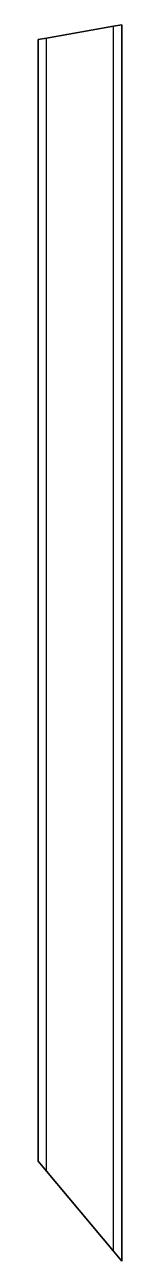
# Model space of a CAD drawing. Header units: inches. Extents: x 0 to 30, y 0 to 442.
import ezdxf

# ---------------------------------------------------------------- set-up
doc = ezdxf.new("R2010")
doc.units = ezdxf.units.IN
doc.header["$MEASUREMENT"] = 0
doc.layers.add('SIMUMAK Visible (ISO)', color=7, linetype='Continuous', lineweight=35)
doc.layers.add('SIMUMAK Visible Narrow (ISO)', color=7, linetype='Continuous', lineweight=25)

# ---------------------------------------------------------------- blocks, each defined once
blk = doc.blocks.new('DIN 30 x 30 x 2 00000003_Sheet_5_2450E 30x30x2mm')
at = {"layer": 'SIMUMAK Visible (ISO)'}
for p, q in [((15, -221.11), (15, 221.11)), ((12, 220.58), (-12, 216.35)), ((12, 220.58), (15, 221.11)), ((-15, 215.82), (-12, 216.35)), ((-15, -185.36), (-15, 215.82)), ((-12, -188.94), (-15, -185.36)), ((-12, -188.94), (12, -217.54)), ((15, -221.11), (12, -217.54))]:
    blk.add_line(p, q, dxfattribs=at)
at = {"layer": 'SIMUMAK Visible Narrow (ISO)'}
for p, q in [((12, -217.54), (12, 220.58)), ((-12, -188.94), (-12, 216.35))]:
    blk.add_line(p, q, dxfattribs=at)

msp = doc.modelspace()

# ---------------------------------------------------------------- block references
msp.add_blockref('DIN 30 x 30 x 2 00000003_Sheet_5_2450E 30x30x2mm', (15, 221.11))

doc.saveas('drawing.dxf')
